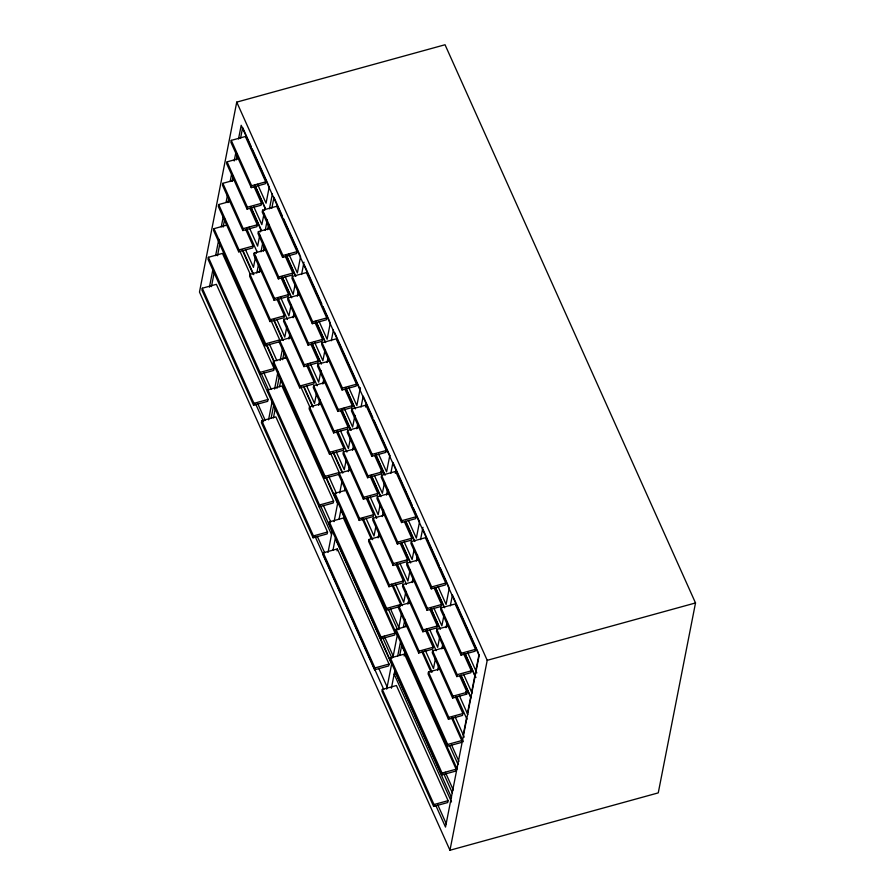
<?xml version="1.0" encoding="UTF-8"?>
<svg xmlns="http://www.w3.org/2000/svg" width="895" height="895" viewBox="0 0 895 895"><rect width="100%" height="100%" fill="white"/><g stroke="black" fill="none" stroke-linecap="round" stroke-linejoin="round"><path stroke-width="1.34" d="M236.739 102.119L199.484 292.05L449.961 850.25L658.261 792.88L695.516 602.95L445.039 44.75L236.739 102.119L487.216 660.32L449.961 850.25M202.304 288.212L201.934 290.092L253.598 405.222L267.683 401.34L268.052 399.461L216.389 284.33L202.304 288.212L253.967 403.343L253.598 405.222M208.367 257.29L260.031 372.409L259.662 374.3L273.747 370.418L274.116 368.539L222.452 253.408L208.367 257.29L207.998 259.17L331.542 534.583M226.793 225.137L213.983 228.661L213.614 230.552L265.278 345.683L279.363 341.8L279.732 339.921L271.219 320.936M230.216 201.386L218.693 204.552L218.324 206.443L238.674 251.797L252.759 247.915L253.128 246.035L245.778 229.657M234.378 180.141L222.855 183.318L222.486 185.198L242.836 230.552L256.921 226.67L257.29 224.79L249.94 208.412M238.596 158.672L227.073 161.85L226.703 163.74L247.054 209.094L261.139 205.212L261.508 203.322L254.158 186.943M231.279 140.381L230.91 142.271L251.26 187.626L265.345 183.743L265.714 181.864L245.364 136.51L231.279 140.381L251.629 185.735L251.26 187.626M209.43 287.183L212.932 269.35M215.628 255.623L218.85 239.166M221.278 226.815L223.426 215.84M226.122 202.125L227.464 195.267M230.16 181.54L231.503 174.682M234.199 160.966L235.81 152.732M238.506 139.016L241.191 125.289L479.149 655.576L445.509 827.069L435.775 805.399M211.433 286.635L214.129 272.93M217.507 255.713L219.924 243.373M223.112 227.095L224.734 218.861M227.923 202.606L228.728 198.511M232.085 181.361L233.159 175.901M236.302 159.903L237.376 154.432M240.509 138.434L242.657 127.504L251.148 146.433M238.674 251.797L239.043 249.906L218.693 204.552M242.836 230.552L243.205 228.672L222.855 183.318M247.054 209.094L247.423 207.204L227.073 161.85M261.519 271.163L249.996 274.329L249.627 276.219L269.988 321.573L284.062 317.691L284.431 315.812L277.081 299.433M265.692 249.918L254.169 253.095L253.8 254.974L274.15 300.328L288.235 296.446L288.604 294.567L281.254 278.188M269.898 228.449L258.375 231.626L258.006 233.505L278.356 278.86L292.441 274.989L292.81 273.098L285.46 256.72M262.593 210.157L262.224 212.048L282.574 257.402L296.659 253.52L297.028 251.64L276.678 206.286L262.593 210.157L282.943 255.511L282.574 257.402M255.612 256.451L253.464 267.381L245.532 249.716M256.227 253.307L256.731 250.745M259.774 235.206L257.626 246.136L249.134 227.207M260.434 231.872L260.937 229.288L250.745 206.566M263.991 213.748L261.843 224.667L253.911 207.002M264.64 210.415L265.144 207.819L254.952 185.108M269.272 186.786L266.05 203.21L257.559 184.28M256.843 273.076L258.599 264.126M261.016 251.819L262.794 242.746M265.222 230.351L267.258 219.98M269.451 208.815L272.404 193.767M259.237 272.382L260.031 268.287M263.398 251.137L264.472 245.677M267.605 229.679L268.679 224.209M271.823 208.211L273.971 197.28L282.462 216.21M265.278 345.683L265.647 343.792L213.983 228.661M269.988 321.573L270.357 319.683L249.996 274.329M274.15 300.328L274.519 298.438L254.169 253.095M278.356 278.86L278.737 276.98L258.375 231.626M261.799 420.784L261.418 422.664L313.082 537.794L327.167 533.912L327.536 532.033L275.873 416.902L261.799 420.784L313.451 535.915L313.082 537.794M267.493 391.741L267.862 389.862L281.947 385.98L333.6 501.111L333.231 502.99L319.157 506.872L319.526 504.981L267.862 389.862M286.277 357.709L273.478 361.233L273.109 363.124L324.762 478.254L338.847 474.372L339.216 472.493L330.702 453.508M291.267 337.449L279.743 340.615L279.374 342.505L299.724 387.859L313.809 383.977L314.179 382.098L306.828 365.719M295.439 316.203L283.916 319.381L283.547 321.26L303.897 366.614L317.982 362.732L318.351 360.853L311.001 344.474M299.646 294.735L288.123 297.912L287.754 299.791L308.104 345.146L322.189 341.275L322.558 339.384L315.208 323.005M292.341 276.443L291.96 278.334L312.321 323.688L326.395 319.806L326.764 317.926L306.414 272.572L292.341 276.443L312.691 321.797L312.321 323.688M268.556 419.833L272.382 400.322M274.586 389.056L277.987 371.716M280.202 360.439L282.652 347.954M286.915 326.228L284.778 337.158L276.846 319.493M291.088 304.982L288.94 315.913L280.448 296.983M295.294 283.514L293.146 294.444L285.225 276.779M300.586 256.563L297.364 272.986L288.872 254.057M271.196 417.842L273.613 405.502M276.991 388.285L279.408 375.945M282.607 359.667L284.218 351.433M273.445 417.82L275.257 408.612M279.553 386.696L281.119 378.697M285.169 358.078L285.695 355.416M288.906 339.015L289.913 333.902M293.09 317.703L294.108 312.512M297.297 296.234L298.427 290.495M301.57 274.496L303.987 262.168M299.724 387.859L300.094 385.969L279.743 340.615M303.897 366.614L304.266 364.735L283.916 319.381M308.104 345.146L308.473 343.266L288.123 297.912M321.014 403.734L309.491 406.901L309.122 408.791L329.472 454.145L343.557 450.263L343.926 448.384L336.576 432.005M325.176 382.489L313.653 385.667L313.284 387.546L333.634 432.9L347.719 429.018L348.088 427.139L340.738 410.76M329.394 361.021L317.87 364.198L317.501 366.077L337.851 411.431L351.936 407.561L352.306 405.67L344.955 389.291M322.077 342.729L321.708 344.62L342.058 389.974L356.143 386.092L356.512 384.212L336.162 338.858L322.077 342.729L342.427 388.083L342.058 389.974M316.394 393.878L314.514 403.444L306.593 385.779M320.969 370.53L318.687 382.199L310.196 363.269M325.042 349.8L322.894 360.73L314.402 341.8M330.333 322.849L327.111 339.272L319.179 321.607M318.654 405.301L319.795 399.494M322.838 383.989L323.856 378.809M327.044 362.52L328.062 357.34M331.307 340.782L333.455 329.819M324.762 478.254L325.131 476.364L273.478 361.233M329.472 454.145L329.841 452.255L309.491 406.901M333.634 432.9L334.014 431.021L313.653 385.667M337.851 411.431L338.22 409.552L317.87 364.198M323.285 552.808L322.916 554.687L374.58 669.818L388.654 665.936L389.034 664.056L337.37 548.926L323.285 552.808L374.949 667.927L374.58 669.818M329.349 521.875L381.013 637.005L380.643 638.896L394.729 635.014L395.098 633.123L343.434 518.004L329.349 521.875L328.98 523.765L441.694 774.958L455.779 771.076L456.148 769.185L404.484 654.066L390.41 657.937L390.041 659.828M346.488 490.091L334.965 493.257L334.596 495.148L386.26 610.278L399.058 606.743M350.762 470.02L339.239 473.186L338.869 475.077L359.219 520.431L373.293 516.549L373.662 514.67L366.323 498.291M354.923 448.775L343.4 451.953L343.031 453.832L363.381 499.186L377.466 495.304L377.835 493.425L370.485 477.046M359.13 427.307L347.618 430.484L347.238 432.375L367.599 477.717L381.673 473.847L382.042 471.956L374.703 455.577M351.825 409.015L351.455 410.906L371.805 456.26L385.89 452.378L386.26 450.498L365.91 405.144L351.825 409.015L372.175 454.369L371.805 456.26M328.04 552.405L332.123 531.574L320.746 506.201M334.081 521.628L337.739 502.956L326.362 477.583M339.697 493.011L342.315 479.675M346.264 459.493L344.262 469.73L336.33 452.064M350.46 438.114L348.423 448.484L340.503 430.819M354.935 415.347L352.641 427.016L344.15 408.086M360.338 387.759L356.848 405.558L348.356 386.629M332.94 550.391L335.256 538.555L391.618 664.146L386.707 689.15M339.037 519.268L340.872 509.937L397.235 635.528L393.039 656.874M344.653 490.65L345.179 487.988M348.401 471.587L349.531 465.78M352.574 450.274L353.592 445.095M356.792 428.806L357.81 423.626M361.054 407.068L363.202 396.105L372.823 417.596M337.001 550.805L337.37 548.926M365.54 407.024L365.91 405.144M359.219 520.431L359.589 518.541L339.239 473.186M363.381 499.186L363.75 497.307L343.4 451.953M367.599 477.717L367.968 475.838L347.618 430.484M380.498 536.306L368.975 539.472L368.606 541.363L388.956 586.717L403.041 582.835L403.41 580.956L396.06 564.577M384.671 515.061L373.148 518.239L372.779 520.118L393.129 565.472L407.214 561.59L407.583 559.711L400.233 543.332M388.877 493.592L377.354 496.77L376.985 498.66L397.335 544.003L411.42 540.132L411.789 538.242L404.439 521.863M381.572 475.301L381.203 477.192L401.553 522.546L415.627 518.664L416.007 516.784L395.646 471.43L381.572 475.301L401.922 520.655L401.553 522.546M376.012 525.779L374.009 536.015L366.077 518.35M380.319 503.84L378.171 514.77L370.25 497.105M384.526 482.371L382.389 493.302L374.457 475.637M389.817 455.421L386.595 471.844L378.663 454.179M378.137 537.873L379.144 532.76M382.322 516.56L383.597 510.083M386.528 495.092L387.658 489.352M390.802 473.354L392.95 462.402L412.192 505.328M395.277 473.31L395.646 471.43M388.956 586.717L389.325 584.827L368.975 539.472M393.129 565.472L393.498 563.593L373.148 518.239M397.335 544.003L397.704 542.124L377.354 496.77M386.26 610.278L386.629 608.387L334.965 493.257M382.333 689.418L381.964 691.298L433.627 806.429L447.713 802.546L448.082 800.667L396.418 685.536L382.333 689.418L433.997 804.549L433.627 806.429M410.246 602.592L398.722 605.758L398.353 607.649L418.703 653.003L432.788 649.121L433.158 647.242L425.807 630.863M414.407 581.347L402.895 584.524L402.515 586.404L422.876 631.758L436.95 627.876L437.319 625.997L429.98 609.618M418.625 559.878L407.102 563.056L406.733 564.946L427.083 610.3L441.168 606.418L441.537 604.528L434.187 588.149M411.308 541.587L410.939 543.478L431.289 588.832L445.374 584.95L445.744 583.07L425.393 537.716L411.308 541.587L431.658 586.941L431.289 588.832M400.345 606.396L400.714 604.505L391.63 584.267M407.538 626.142L396.015 629.319L395.646 631.21L447.31 746.329L461.395 742.458L461.764 740.568L451.55 717.801M398.398 629.588L401.542 613.578M405.894 591.371L403.746 602.301L395.254 583.372M410.067 570.126L407.919 581.056L399.987 563.391M414.005 550.033L412.125 559.588L404.204 541.922M391.395 688.233L394.751 671.127L451.539 797.68M397.749 655.845L400.356 642.509L457.144 769.062M403.354 627.227L404.932 619.217M407.885 604.159L408.892 599.046M412.125 582.567L413.087 577.667M416.332 561.109L417.551 554.9M420.538 539.64L422.966 527.312M399.808 654.995L401.956 644.031M405.424 626.377L405.961 623.636M404.115 655.946L404.484 654.066M418.703 653.003L419.073 651.112L398.722 605.758M422.876 631.758L423.245 629.879L402.895 584.524M427.083 610.3L427.452 608.41L407.102 563.056M439.993 668.878L428.47 672.044L428.101 673.935L448.451 719.289L462.536 715.407L462.905 713.528L455.555 697.149M444.155 647.633L432.632 650.81L432.263 652.69L452.613 698.044L466.698 694.162L467.067 692.282L459.717 675.904M448.373 626.164L436.849 629.342L436.48 631.232L456.83 676.586L470.904 672.704L471.285 670.814L463.364 653.182M441.056 607.873L440.687 609.763L461.037 655.118L475.122 651.236L475.491 649.356L455.141 604.002L441.056 607.873L461.406 653.227L461.037 655.118M435.507 658.351L433.493 668.587L425.002 649.658M439.803 636.412L437.666 647.342L429.734 629.677M444.021 614.943L441.873 625.874L433.941 608.208M449.301 587.993L446.079 604.416L438.158 586.751M437.633 670.444L438.628 665.332M441.861 648.853L442.935 643.393M446.023 627.675L447.153 621.924M450.286 605.926L452.434 594.974L478.478 653.048M448.451 719.289L448.82 717.398L428.47 672.044M452.613 698.044L452.982 696.165L432.632 650.81M456.83 676.586L457.2 674.696L436.849 629.342M441.694 774.958L442.063 773.067L390.41 657.937M447.31 746.329L447.679 744.45L396.015 629.319M463.241 734.873L466.452 718.472M467.403 713.628L470.625 697.239L460.992 675.781M471.62 692.159L474.831 675.77L465.21 654.323M475.827 670.702L479.049 654.301M251.629 185.735L265.714 181.864M247.423 207.204L261.508 203.322M243.205 228.672L257.29 224.79M239.043 249.906L253.128 246.035M282.943 255.511L297.028 251.64M278.737 276.98L292.81 273.098M274.519 298.438L288.604 294.567M270.357 319.683L284.431 315.812M312.691 321.797L326.764 317.926M265.647 343.792L279.732 339.921M308.473 343.266L322.558 339.384M260.031 372.409L274.116 368.539M304.266 364.735L318.351 360.853M300.094 385.969L314.179 382.098M253.967 403.343L268.052 399.461M342.427 388.083L356.512 384.212M338.22 409.552L352.306 405.67M334.014 431.021L348.088 427.139M329.841 452.255L343.926 448.384M372.175 454.369L386.26 450.498M325.131 476.364L339.216 472.493M367.968 475.838L382.042 471.956M319.526 504.981L333.6 501.111M363.75 497.307L377.835 493.425M359.589 518.541L373.662 514.67M313.451 535.915L327.536 532.033M401.922 520.655L416.007 516.784M397.704 542.124L411.789 538.242M393.498 563.593L407.583 559.711M389.325 584.827L403.41 580.956M431.658 586.941L445.744 583.07M386.629 608.387L400.714 604.505M427.452 608.41L441.537 604.528M381.013 637.005L395.098 633.123M423.245 629.879L437.319 625.997M419.073 651.112L433.158 647.242M374.949 667.927L389.034 664.056M461.406 653.227L475.491 649.356M396.843 673.387L394.158 674.125L451.516 801.954M487.216 660.32L695.516 602.95M457.2 674.696L471.285 670.814M452.982 696.165L467.067 692.282M448.82 717.398L462.905 713.528M447.679 744.45L461.764 740.568M442.063 773.067L456.148 769.185M433.997 804.549L448.082 800.667M252.278 148.962L268.701 185.556M283.592 218.727L300.015 255.332M304.278 264.83L321.831 303.942M322.961 306.47L329.752 321.618M334.585 332.381L360.07 389.157M373.953 420.113L389.806 455.443M413.322 507.857L419.554 521.729L416.343 538.13L408.411 520.465M423.257 529.974L439.109 565.304M440.239 567.833L448.731 586.762M467.817 652.835L476.834 672.928M286.31 254.985L295.898 276.342M316.013 321.16L325.635 342.617M345.75 387.457L355.382 408.903M375.497 453.743L385.13 475.189M405.804 521.282L414.866 541.475M435.552 587.567L444.614 607.761M465.221 653.674L475.927 677.537M254.862 185.567L265.054 208.278M286.176 255.343L295.238 275.526M315.924 321.629L324.974 341.812M345.66 387.915L354.722 408.098M375.408 454.201L384.47 474.384M405.715 521.751L414.217 540.669M435.462 588.037L443.954 606.955M380.543 471.329L381.673 473.847M463.599 674.304L472.057 693.144M282.104 276.454L291.68 297.8M311.796 342.628L321.428 364.086M341.543 408.914L351.164 430.372M371.291 475.2L380.912 496.658M401.598 542.75L410.66 562.944M430.775 607.772L440.407 629.23M461.003 675.143L471.15 697.753M250.656 207.025L260.848 229.746M281.97 276.801L291.02 296.995M311.706 343.087L320.768 363.281M341.454 409.373L350.516 429.566M371.201 475.659L380.252 495.852M401.508 543.209L410 562.138M430.685 608.231L439.747 628.424M465.568 691.645L466.698 694.162M459.392 695.762L467.839 714.602M246.483 228.27L256.675 250.992M277.886 297.912L287.418 319.504M307.589 364.097L317.166 385.79M337.337 430.383L346.913 452.076M367.644 497.933L376.661 518.362M396.821 562.955L406.442 584.401M426.568 629.241L436.189 650.687M456.797 696.612L466.944 719.211M455.219 717.007L464.236 737.1M242.981 250.645L253.766 274.687M274.217 320.253L283.301 340.503M304.076 386.797L313.183 407.102M333.678 452.769L342.785 473.063M363.001 518.104L372.678 539.674M393.162 585.341L402.28 605.635M422.44 650.587L432.095 672.1M452.546 717.656L463.33 741.709M242.276 250.085L253.061 274.127M273.512 319.683L282.596 339.932M303.472 386.45L312.556 406.699M332.996 452.255L342.08 472.504M362.106 518.473L371.19 538.723M422.026 652.007L431.11 672.257M239.994 251.361L250.208 274.127M300.619 386.461L310.263 407.963M390.488 608.857L399.573 629.107M451.539 744.92L458.922 761.365M269.507 344.262L276.891 360.707M328.968 476.778L336.375 493.279M388.452 609.35L397.57 629.655M449.536 745.468L458.05 764.453M266.9 345.078L274.273 361.524M266.195 344.508L274.138 362.229M325.679 477.08L337.605 503.661M384.302 636.211L393.386 656.46M445.352 772.273L453.306 789.983M263.891 372.879L271.274 389.336M323.352 505.395L330.758 521.908M382.847 637.967L391.954 658.272M443.92 774.085L452.434 793.071M261.284 373.696L268.668 390.142M378.798 668.397L387.322 687.382M257.827 403.802L265.2 420.258M317.311 536.373L324.695 552.83M437.856 805.008L446.37 823.993M255.601 403.869L263.611 421.713M315.085 536.441L383.731 689.407"/></g></svg>
